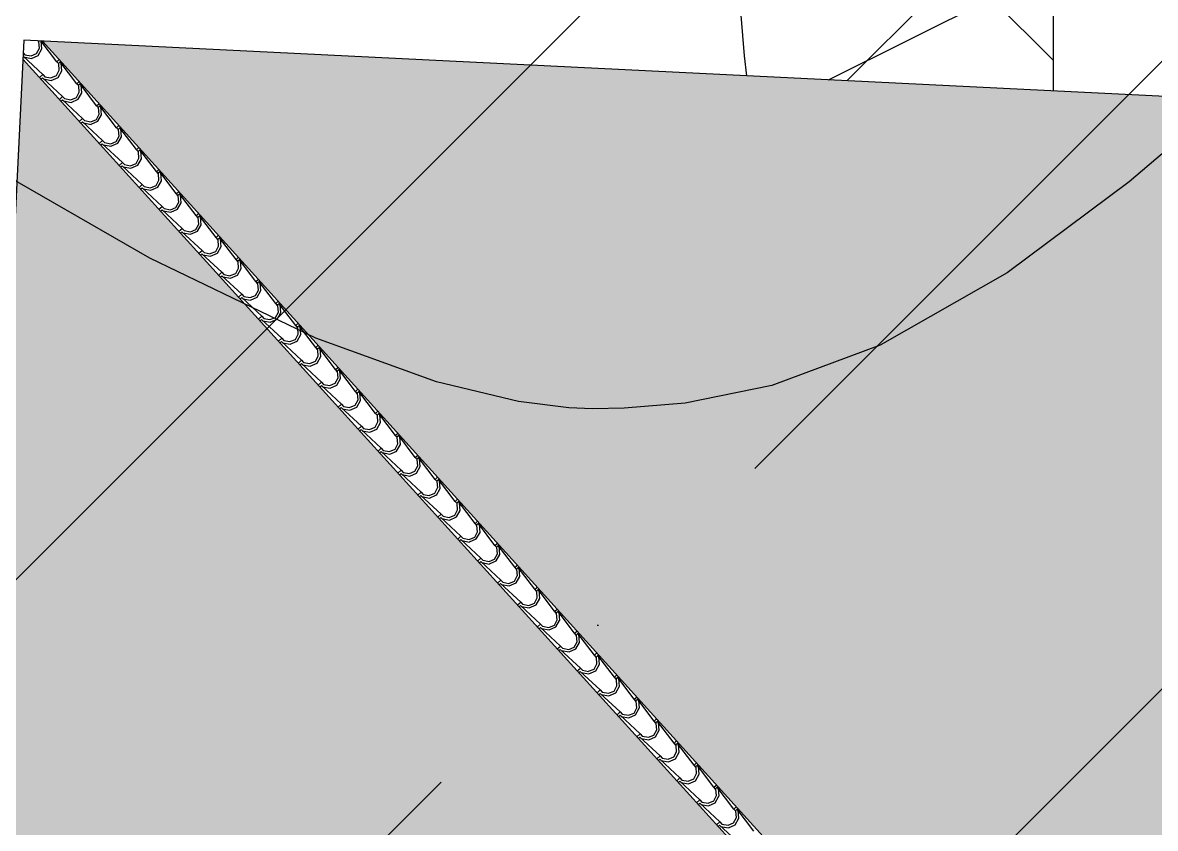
# Model space of a CAD drawing. Header units: millimetres. Extents: x 648844 to 649530, y 1246379 to 1246752.
# Drawn here: x 649219.7 to 649226.08, y 1246502 to 1246506.53 of the extents above; entities that cross this region are included whole.
import ezdxf

# ---------------------------------------------------------------- set-up
doc = ezdxf.new("R2010")
doc.units = ezdxf.units.MM
doc.header["$LTSCALE"] = 20
doc.header["$MEASUREMENT"] = 0
doc.layers.get('0').update_dxf_attribs({"linetype": 'CONTINUOUS'})
for name, color, linetype in [('acera', 8, 'CONTINUOUS'), ('CONT-MNR2', 9, 'CONTINUOUS'), ('TECHO', 30, 'CONTINUOUS')]:
    doc.layers.add(name, color=color, linetype=linetype)

# ---------------------------------------------------------------- blocks, each defined once
blk = doc.blocks.new('*U3728')
at = {"layer": 'CONT-MNR2', "elevation": 34, "flags": 128}
blk.add_lwpolyline([(646543.4344, 1246761.2366), (646543.2101, 1246761.1107), (646542.4024, 1246760.647), (646541.651, 1246760.1931), (646540.8011, 1246759.6017), (646540.0325, 1246758.978), (646539.318, 1246758.3566), (646538.6306, 1246757.772), (646537.9431, 1246757.2589), (646537.2283, 1246756.8518), (646536.6187, 1246756.6257), (646536.1302, 1246756.5259), (646535.7864, 1246756.4967), (646535.6085, 1246756.4941), (646535.4747, 1246756.4995), (646535.1913, 1246756.5346), (646534.7288, 1246756.6452), (646534.0494, 1246756.8921), (646533.1142, 1246757.3415), (646532.103, 1246757.9227), (646531.0368, 1246758.6093), (646529.9364, 1246759.3751), (646528.8226, 1246760.1937)], dxfattribs=at)
blk = doc.blocks.new('TEJA45')
at = {"layer": 'TECHO'}
for p, q in [((-4.1333, -0.1266), (-4.2514, -0.0273)), ((-4.3271, -0.103), (-4.2279, -0.2211)), ((-4.1829, -0.1148), (-4.2207, -0.1337)), ((-4.1393, -0.1205), (-4.183, -0.1146)), ((-4.1253, -0.1186), (-4.1333, -0.1266)), ((-4.2398, -0.1713), (-4.2339, -0.2151)), ((-4.2207, -0.1337), (-4.2396, -0.1715)), ((-4.2254, -0.1741), (-4.2207, -0.2095)), ((-4.2111, -0.1433), (-4.2253, -0.174)), ((-4.1804, -0.1291), (-4.2111, -0.1433)), ((-4.145, -0.1337), (-4.1804, -0.129)), ((-4.1333, -0.1455), (-4.1451, -0.1337)), ((-4.1159, -0.1281), (-4.1333, -0.1455)), ((-4.0151, -0.2447), (-4.1333, -0.1455)), ((-4.2278, -0.2211), (-4.2314, -0.2247)), ((-4.2278, -0.2211), (-4.2184, -0.2117)), ((-4.2184, -0.2306), (-4.2219, -0.2341)), ((-4.2207, -0.2093), (-4.2089, -0.2211)), ((-4.2089, -0.2211), (-4.2184, -0.2306)), ((-4.209, -0.2211), (-4.1097, -0.3393)), ((-4.1026, -0.2518), (-4.1215, -0.2896)), ((-4.0648, -0.2329), (-4.1026, -0.2518)), ((-4.0622, -0.2473), (-4.093, -0.2615)), ((-4.0211, -0.2387), (-4.0649, -0.2328)), ((-4.0268, -0.2519), (-4.0623, -0.2471)), ((-4.0151, -0.2637), (-4.0269, -0.2518)), ((-4.0072, -0.2368), (-4.0151, -0.2448)), ((-3.9977, -0.2462), (-4.0151, -0.2637)), ((-4.1217, -0.2895), (-4.1157, -0.3332)), ((-4.1073, -0.2922), (-4.1026, -0.3277)), ((-4.0929, -0.2615), (-4.1071, -0.2922)), ((-3.897, -0.3629), (-4.0151, -0.2637)), ((-4.1097, -0.3393), (-4.1132, -0.3428)), ((-4.1097, -0.3393), (-4.1002, -0.3298)), ((-4.1002, -0.3487), (-4.1038, -0.3523)), ((-4.1026, -0.3275), (-4.0907, -0.3393)), ((-4.0907, -0.3393), (-4.1002, -0.3487)), ((-4.0908, -0.3393), (-3.9915, -0.4574)), ((-3.9844, -0.37), (-4.0033, -0.4078)), ((-3.9748, -0.3796), (-3.9889, -0.4104)), ((-3.9466, -0.3511), (-3.9844, -0.37)), ((-3.9441, -0.3654), (-3.9748, -0.3796)), ((-3.903, -0.3569), (-3.9467, -0.351)), ((-3.9086, -0.37), (-3.9441, -0.3653)), ((-3.897, -0.3818), (-3.9088, -0.37)), ((-3.889, -0.3549), (-3.897, -0.3629)), ((-3.8795, -0.3644), (-3.897, -0.3818)), ((-3.7788, -0.4811), (-3.897, -0.3818)), ((-4.0035, -0.4077), (-3.9976, -0.4514)), ((-3.9891, -0.4104), (-3.9844, -0.4458)), ((-3.9844, -0.4456), (-3.9726, -0.4574)), ((-3.9915, -0.4574), (-3.9951, -0.461)), ((-3.9915, -0.4574), (-3.982, -0.448)), ((-3.982, -0.4669), (-3.9856, -0.4705)), ((-3.9726, -0.4574), (-3.982, -0.4669)), ((-3.9726, -0.4574), (-3.8734, -0.5756)), ((-3.8662, -0.4881), (-3.8852, -0.5259)), ((-3.8566, -0.4978), (-3.8708, -0.5285)), ((-3.8285, -0.4693), (-3.8663, -0.4882)), ((-3.8259, -0.4836), (-3.8566, -0.4978)), ((-3.7848, -0.475), (-3.8285, -0.4691)), ((-3.7905, -0.4882), (-3.8259, -0.4834)), ((-3.7788, -0.5), (-3.7906, -0.4882)), ((-3.7708, -0.4731), (-3.7788, -0.4811)), ((-3.7614, -0.4825), (-3.7788, -0.5)), ((-3.6606, -0.5992), (-3.7788, -0.5)), ((-3.8853, -0.5258), (-3.8794, -0.5695)), ((-3.8733, -0.5756), (-3.8639, -0.5661)), ((-3.871, -0.5285), (-3.8662, -0.564)), ((-3.8662, -0.5638), (-3.8544, -0.5756)), ((-3.8733, -0.5756), (-3.8769, -0.5792)), ((-3.8639, -0.585), (-3.8675, -0.5886)), ((-3.8544, -0.5756), (-3.8639, -0.585)), ((-3.8545, -0.5756), (-3.7552, -0.6938)), ((-3.7481, -0.6063), (-3.767, -0.6441)), ((-3.7385, -0.6159), (-3.7526, -0.6467)), ((-3.7103, -0.5874), (-3.7481, -0.6063)), ((-3.7078, -0.6018), (-3.7385, -0.6159)), ((-3.6667, -0.5932), (-3.7104, -0.5873)), ((-3.6723, -0.6063), (-3.7078, -0.6016)), ((-3.6607, -0.6181), (-3.6725, -0.6063)), ((-3.6527, -0.5913), (-3.6607, -0.5992)), ((-3.6432, -0.6007), (-3.6607, -0.6181)), ((-3.5425, -0.7174), (-3.6606, -0.6181)), ((-3.7672, -0.644), (-3.7613, -0.6877)), ((-3.7552, -0.6938), (-3.7587, -0.6973)), ((-3.7552, -0.6938), (-3.7457, -0.6843)), ((-3.7528, -0.6467), (-3.7481, -0.6821)), ((-3.7481, -0.6819), (-3.7363, -0.6938)), ((-3.7363, -0.6938), (-3.7457, -0.7032)), ((-3.7363, -0.6938), (-3.6371, -0.8119)), ((-3.7457, -0.7032), (-3.7493, -0.7068)), ((-3.649, -0.7621), (-3.6431, -0.8059)), ((-3.6299, -0.7244), (-3.6488, -0.7623)), ((-3.6346, -0.7648), (-3.6299, -0.8003)), ((-3.6203, -0.7341), (-3.6345, -0.7648)), ((-3.5921, -0.7056), (-3.63, -0.7245)), ((-3.5896, -0.7199), (-3.6203, -0.7341)), ((-3.5485, -0.7113), (-3.5922, -0.7054)), ((-3.5542, -0.7245), (-3.5896, -0.7198)), ((-3.5425, -0.7363), (-3.5543, -0.7245)), ((-3.5345, -0.7094), (-3.5425, -0.7174)), ((-3.5251, -0.7189), (-3.5425, -0.7363)), ((-3.4243, -0.8355), (-3.5425, -0.7363)), ((-3.637, -0.8119), (-3.6406, -0.8155)), ((-3.637, -0.8119), (-3.6276, -0.8025)), ((-3.6276, -0.8214), (-3.6311, -0.8249)), ((-3.6299, -0.8001), (-3.6181, -0.8119)), ((-3.6181, -0.8119), (-3.6276, -0.8214)), ((-3.6182, -0.8119), (-3.5189, -0.9301)), ((-3.474, -0.8237), (-3.5118, -0.8426)), ((-3.4304, -0.8295), (-3.4741, -0.8236)), ((-3.4164, -0.8276), (-3.4243, -0.8355)), ((-3.5309, -0.8803), (-3.525, -0.924)), ((-3.5118, -0.8426), (-3.5307, -0.8804)), ((-3.5165, -0.883), (-3.5118, -0.9184)), ((-3.5021, -0.8523), (-3.5163, -0.883)), ((-3.4714, -0.8381), (-3.5022, -0.8522)), ((-3.436, -0.8426), (-3.4715, -0.8379)), ((-3.4243, -0.8544), (-3.4362, -0.8426)), ((-3.4069, -0.837), (-3.4243, -0.8544)), ((-3.3062, -0.9537), (-3.4243, -0.8544)), ((-3.5189, -0.9301), (-3.5224, -0.9336)), ((-3.5189, -0.9301), (-3.5094, -0.9206)), ((-3.5094, -0.9395), (-3.513, -0.9431)), ((-3.5118, -0.9183), (-3.5, -0.9301)), ((-3.5, -0.9301), (-3.5094, -0.9395)), ((-3.5, -0.9301), (-3.4008, -1.0482)), ((-3.3558, -0.9419), (-3.3936, -0.9608)), ((-3.3533, -0.9562), (-3.384, -0.9704)), ((-3.3122, -0.9477), (-3.3559, -0.9418)), ((-3.3179, -0.9608), (-3.3533, -0.9561)), ((-3.2982, -0.9457), (-3.3062, -0.9537)), ((-3.2888, -0.9552), (-3.3062, -0.9726)), ((-3.4127, -0.9984), (-3.4068, -1.0422)), ((-3.3936, -0.9608), (-3.4125, -0.9986)), ((-3.3983, -1.0012), (-3.3936, -1.0366)), ((-3.384, -0.9704), (-3.3982, -1.0011)), ((-3.3062, -0.9726), (-3.318, -0.9608)), ((-3.188, -1.0718), (-3.3062, -0.9726)), ((-3.4007, -1.0482), (-3.4043, -1.0518)), ((-3.4007, -1.0482), (-3.3913, -1.0388)), ((-3.3913, -1.0577), (-3.3948, -1.0612)), ((-3.3936, -1.0364), (-3.3818, -1.0482)), ((-3.3818, -1.0482), (-3.3913, -1.0577)), ((-3.3818, -1.0482), (-3.2826, -1.1664)), ((-3.2755, -1.0789), (-3.2944, -1.1167)), ((-3.2377, -1.06), (-3.2755, -1.0789)), ((-3.2351, -1.0744), (-3.2659, -1.0886)), ((-3.194, -1.0658), (-3.2378, -1.0599)), ((-3.1997, -1.079), (-3.2352, -1.0742)), ((-3.188, -1.0908), (-3.1998, -1.0789)), ((-3.1801, -1.0639), (-3.188, -1.0719)), ((-3.1706, -1.0733), (-3.188, -1.0908)), ((-3.2945, -1.1166), (-3.2886, -1.1603)), ((-3.2802, -1.1193), (-3.2754, -1.1548)), ((-3.2658, -1.0886), (-3.28, -1.1193)), ((-3.0699, -1.19), (-3.188, -1.0908)), ((-3.2826, -1.1664), (-3.2861, -1.1699)), ((-3.2826, -1.1664), (-3.2731, -1.1569)), ((-3.2731, -1.1758), (-3.2767, -1.1794)), ((-3.2755, -1.1546), (-3.2636, -1.1664)), ((-3.2636, -1.1664), (-3.2731, -1.1758)), ((-3.2637, -1.1664), (-3.1644, -1.2845)), ((-3.1573, -1.1971), (-3.1762, -1.2349)), ((-3.1477, -1.2067), (-3.1618, -1.2374)), ((-3.1195, -1.1782), (-3.1573, -1.1971)), ((-3.117, -1.1925), (-3.1477, -1.2067)), ((-3.0759, -1.184), (-3.1196, -1.1781)), ((-3.0816, -1.1971), (-3.117, -1.1924)), ((-3.0699, -1.2089), (-3.0817, -1.1971)), ((-3.0619, -1.182), (-3.0699, -1.19)), ((-3.0524, -1.1915), (-3.0699, -1.2089)), ((-2.9517, -1.3082), (-3.0699, -1.2089)), ((-3.1764, -1.2348), (-3.1705, -1.2785)), ((-3.1644, -1.2845), (-3.1549, -1.2751)), ((-3.162, -1.2375), (-3.1573, -1.2729)), ((-3.1573, -1.2727), (-3.1455, -1.2845)), ((-3.1644, -1.2845), (-3.168, -1.2881)), ((-3.1549, -1.294), (-3.1585, -1.2976)), ((-3.1455, -1.2845), (-3.1549, -1.294)), ((-3.1455, -1.2845), (-3.0463, -1.4027)), ((-3.0391, -1.3152), (-3.0581, -1.353)), ((-3.0295, -1.3249), (-3.0437, -1.3556)), ((-3.0014, -1.2964), (-3.0392, -1.3153)), ((-2.9988, -1.3107), (-3.0295, -1.3249)), ((-2.9577, -1.3021), (-3.0014, -1.2962)), ((-2.9634, -1.3153), (-2.9988, -1.3105)), ((-2.9517, -1.3271), (-2.9635, -1.3153)), ((-2.9437, -1.3002), (-2.9517, -1.3082)), ((-2.9343, -1.3097), (-2.9517, -1.3271)), ((-2.8335, -1.4263), (-2.9517, -1.3271)), ((-3.0582, -1.3529), (-3.0523, -1.3966)), ((-3.0462, -1.4027), (-3.0498, -1.4063)), ((-3.0462, -1.4027), (-3.0368, -1.3932)), ((-3.0439, -1.3556), (-3.0391, -1.3911)), ((-3.0391, -1.3909), (-3.0273, -1.4027)), ((-3.0273, -1.4027), (-3.0368, -1.4121)), ((-3.0274, -1.4027), (-2.9281, -1.5209)), ((-3.0368, -1.4121), (-3.0403, -1.4157)), ((-2.921, -1.4334), (-2.9399, -1.4712)), ((-2.9114, -1.443), (-2.9255, -1.4738)), ((-2.8832, -1.4145), (-2.921, -1.4334)), ((-2.8807, -1.4288), (-2.9114, -1.443)), ((-2.8396, -1.4203), (-2.8833, -1.4144)), ((-2.8452, -1.4334), (-2.8807, -1.4287)), ((-2.8336, -1.4452), (-2.8454, -1.4334)), ((-2.8256, -1.4184), (-2.8336, -1.4263)), ((-2.8161, -1.4278), (-2.8336, -1.4452)), ((-2.7154, -1.5445), (-2.8335, -1.4452)), ((-2.9401, -1.4711), (-2.9342, -1.5148)), ((-2.9281, -1.5209), (-2.9316, -1.5244)), ((-2.9281, -1.5209), (-2.9186, -1.5114)), ((-2.9257, -1.4738), (-2.921, -1.5092)), ((-2.9186, -1.5303), (-2.9222, -1.5339)), ((-2.921, -1.509), (-2.9092, -1.5209)), ((-2.9092, -1.5209), (-2.9186, -1.5303)), ((-2.9092, -1.5209), (-2.81, -1.639)), ((-2.8219, -1.5892), (-2.816, -1.633)), ((-2.8028, -1.5515), (-2.8217, -1.5894)), ((-2.8075, -1.5919), (-2.8028, -1.6274)), ((-2.7932, -1.5612), (-2.8074, -1.5919)), ((-2.765, -1.5327), (-2.8029, -1.5516)), ((-2.7625, -1.547), (-2.7932, -1.5612)), ((-2.7214, -1.5385), (-2.7651, -1.5325)), ((-2.7271, -1.5516), (-2.7625, -1.5469)), ((-2.7154, -1.5634), (-2.7272, -1.5516)), ((-2.7074, -1.5365), (-2.7154, -1.5445)), ((-2.698, -1.546), (-2.7154, -1.5634)), ((-2.5972, -1.6626), (-2.7154, -1.5634)), ((-2.8099, -1.639), (-2.8135, -1.6426)), ((-2.8099, -1.639), (-2.8005, -1.6296)), ((-2.8005, -1.6485), (-2.804, -1.652)), ((-2.8028, -1.6272), (-2.791, -1.639)), ((-2.791, -1.639), (-2.8005, -1.6485)), ((-2.7911, -1.639), (-2.6918, -1.7572)), ((-2.6469, -1.6508), (-2.6847, -1.6697)), ((-2.6032, -1.6566), (-2.647, -1.6507)), ((-2.5893, -1.6547), (-2.5972, -1.6626)), ((-2.7038, -1.7074), (-2.6978, -1.7511)), ((-2.6847, -1.6697), (-2.7036, -1.7075)), ((-2.6894, -1.7101), (-2.6847, -1.7455)), ((-2.675, -1.6794), (-2.6892, -1.7101)), ((-2.6444, -1.6652), (-2.6751, -1.6793)), ((-2.6089, -1.6697), (-2.6444, -1.665)), ((-2.5972, -1.6815), (-2.6091, -1.6697)), ((-2.5798, -1.6641), (-2.5972, -1.6815)), ((-2.4791, -1.7808), (-2.5972, -1.6815)), ((-2.6918, -1.7572), (-2.6953, -1.7607)), ((-2.6918, -1.7572), (-2.6823, -1.7477)), ((-2.6823, -1.7666), (-2.6859, -1.7702)), ((-2.6847, -1.7454), (-2.6729, -1.7572)), ((-2.6729, -1.7572), (-2.6823, -1.7666)), ((-2.6729, -1.7572), (-2.5737, -1.8753)), ((-2.5287, -1.769), (-2.5665, -1.7879)), ((-2.5262, -1.7833), (-2.5569, -1.7975)), ((-2.4851, -1.7748), (-2.5288, -1.7689)), ((-2.4908, -1.7879), (-2.5262, -1.7832)), ((-2.4711, -1.7728), (-2.4791, -1.7808)), ((-2.4617, -1.7823), (-2.4791, -1.7997)), ((-2.5856, -1.8256), (-2.5797, -1.8693)), ((-2.5665, -1.7879), (-2.5854, -1.8257)), ((-2.5712, -1.8282), (-2.5665, -1.8637)), ((-2.5569, -1.7975), (-2.5711, -1.8282)), ((-2.4791, -1.7997), (-2.4909, -1.7879)), ((-2.3609, -1.899), (-2.4791, -1.7997)), ((-2.5736, -1.8753), (-2.5772, -1.8789)), ((-2.5736, -1.8753), (-2.5642, -1.8659)), ((-2.5642, -1.8848), (-2.5677, -1.8883)), ((-2.5665, -1.8635), (-2.5547, -1.8753)), ((-2.5547, -1.8753), (-2.5642, -1.8848)), ((-2.5547, -1.8753), (-2.4555, -1.9935)), ((-2.4484, -1.906), (-2.4673, -1.9438)), ((-2.4106, -1.8871), (-2.4484, -1.9061)), ((-2.408, -1.9015), (-2.4388, -1.9157)), ((-2.3669, -1.8929), (-2.4106, -1.887)), ((-2.3726, -1.9061), (-2.4081, -1.9013)), ((-2.3609, -1.9179), (-2.3727, -1.906)), ((-2.3529, -1.891), (-2.3609, -1.899)), ((-2.3435, -1.9004), (-2.3609, -1.9179)), ((-2.4674, -1.9437), (-2.4615, -1.9874)), ((-2.4531, -1.9464), (-2.4483, -1.9819)), ((-2.4387, -1.9157), (-2.4529, -1.9464)), ((-2.2428, -2.0171), (-2.3609, -1.9179)), ((-2.4554, -1.9935), (-2.459, -1.9971)), ((-2.4554, -1.9935), (-2.446, -1.984)), ((-2.446, -2.0029), (-2.4496, -2.0065)), ((-2.4484, -1.9817), (-2.4365, -1.9935)), ((-2.4365, -1.9935), (-2.446, -2.0029)), ((-2.4366, -1.9935), (-2.3373, -2.1117)), ((-2.3302, -2.0242), (-2.3491, -2.062)), ((-2.3206, -2.0338), (-2.3348, -2.0645)), ((-2.2924, -2.0053), (-2.3302, -2.0242)), ((-2.2899, -2.0196), (-2.3206, -2.0338)), ((-2.2488, -2.0111), (-2.2925, -2.0052)), ((-2.2545, -2.0242), (-2.2899, -2.0195)), ((-2.2428, -2.036), (-2.2546, -2.0242)), ((-2.2348, -2.0091), (-2.2428, -2.0171)), ((-2.2253, -2.0186), (-2.2428, -2.036)), ((-2.1246, -2.1353), (-2.2428, -2.036)), ((-2.3493, -2.0619), (-2.3434, -2.1056)), ((-2.3373, -2.1116), (-2.3278, -2.1022)), ((-2.3349, -2.0646), (-2.3302, -2.1)), ((-2.3302, -2.0998), (-2.3184, -2.1116)), ((-2.3373, -2.1116), (-2.3409, -2.1152)), ((-2.3278, -2.1211), (-2.3314, -2.1247)), ((-2.3184, -2.1116), (-2.3278, -2.1211)), ((-2.3184, -2.1117), (-2.2192, -2.2298)), ((-2.212, -2.1423), (-2.2309, -2.1801)), ((-2.2024, -2.152), (-2.2166, -2.1827)), ((-2.1743, -2.1235), (-2.2121, -2.1424)), ((-2.1717, -2.1378), (-2.2024, -2.152)), ((-2.1306, -2.1292), (-2.1743, -2.1233)), ((-2.1363, -2.1424), (-2.1717, -2.1377)), ((-2.1246, -2.1542), (-2.1364, -2.1424)), ((-2.1166, -2.1273), (-2.1246, -2.1353)), ((-2.1072, -2.1368), (-2.1246, -2.1542)), ((-2.0064, -2.2534), (-2.1246, -2.1542)), ((-2.2311, -2.18), (-2.2252, -2.2238)), ((-2.2191, -2.2298), (-2.2227, -2.2334)), ((-2.2191, -2.2298), (-2.2097, -2.2203)), ((-2.2168, -2.1827), (-2.212, -2.2182)), ((-2.212, -2.218), (-2.2002, -2.2298)), ((-2.2002, -2.2298), (-2.2097, -2.2393)), ((-2.2003, -2.2298), (-2.101, -2.348)), ((-2.2097, -2.2393), (-2.2132, -2.2428)), ((-2.0939, -2.2605), (-2.1128, -2.2983)), ((-2.0843, -2.2701), (-2.0984, -2.3009)), ((-2.0561, -2.2416), (-2.0939, -2.2605)), ((-2.0536, -2.2559), (-2.0843, -2.2701)), ((-2.0124, -2.2474), (-2.0562, -2.2415)), ((-2.0181, -2.2605), (-2.0536, -2.2558)), ((-2.0064, -2.2723), (-2.0183, -2.2605)), ((-1.9985, -2.2455), (-2.0064, -2.2534)), ((-1.989, -2.2549), (-2.0064, -2.2723)), ((-1.8883, -2.3716), (-2.0064, -2.2723)), ((-2.113, -2.2982), (-2.1071, -2.3419)), ((-2.101, -2.348), (-2.1045, -2.3515)), ((-2.101, -2.348), (-2.0915, -2.3385)), ((-2.0986, -2.3009), (-2.0939, -2.3363)), ((-2.0915, -2.3574), (-2.0951, -2.361)), ((-2.0939, -2.3361), (-2.0821, -2.348)), ((-2.0821, -2.348), (-2.0915, -2.3574)), ((-2.0821, -2.348), (-1.9829, -2.4661)), ((-1.9379, -2.3598), (-1.9758, -2.3787)), ((-1.8943, -2.3656), (-1.938, -2.3597)), ((-1.9948, -2.4163), (-1.9889, -2.4601)), ((-1.9757, -2.3786), (-1.9946, -2.4165)), ((-1.9804, -2.419), (-1.9757, -2.4545)), ((-1.9661, -2.3883), (-1.9803, -2.419)), ((-1.9354, -2.3741), (-1.9661, -2.3883)), ((-1.9, -2.3787), (-1.9354, -2.374)), ((-1.8883, -2.3905), (-1.9001, -2.3787)), ((-1.8803, -2.3636), (-1.8883, -2.3716)), ((-1.8709, -2.3731), (-1.8883, -2.3905)), ((-1.7701, -2.4897), (-1.8883, -2.3905)), ((-1.9828, -2.4661), (-1.9864, -2.4697)), ((-1.9828, -2.4661), (-1.9734, -2.4567)), ((-1.9734, -2.4756), (-1.9769, -2.4791)), ((-1.9757, -2.4543), (-1.9639, -2.4661)), ((-1.9639, -2.4661), (-1.9734, -2.4756)), ((-1.964, -2.4661), (-1.8647, -2.5843)), ((-1.8198, -2.4779), (-1.8576, -2.4968)), ((-1.7761, -2.4837), (-1.8199, -2.4778)), ((-1.7622, -2.4818), (-1.7701, -2.4897)), ((-1.8766, -2.5345), (-1.8707, -2.5782)), ((-1.8576, -2.4968), (-1.8765, -2.5346)), ((-1.8623, -2.5372), (-1.8576, -2.5726)), ((-1.8479, -2.5064), (-1.8621, -2.5372)), ((-1.8173, -2.4923), (-1.848, -2.5064)), ((-1.7818, -2.4969), (-1.8173, -2.4921)), ((-1.7701, -2.5087), (-1.7819, -2.4968)), ((-1.7527, -2.4912), (-1.7701, -2.5087)), ((-1.652, -2.6079), (-1.7701, -2.5086)), ((-1.8647, -2.5843), (-1.8682, -2.5878)), ((-1.8647, -2.5843), (-1.8552, -2.5748)), ((-1.8552, -2.5937), (-1.8588, -2.5973)), ((-1.8576, -2.5725), (-1.8458, -2.5843)), ((-1.8458, -2.5843), (-1.8552, -2.5937)), ((-1.8458, -2.5843), (-1.7465, -2.7024)), ((-1.7394, -2.615), (-1.7583, -2.6528)), ((-1.7016, -2.5961), (-1.7394, -2.615)), ((-1.6991, -2.6104), (-1.7298, -2.6246)), ((-1.658, -2.6019), (-1.7017, -2.596)), ((-1.6637, -2.615), (-1.6991, -2.6103)), ((-1.652, -2.6268), (-1.6638, -2.615)), ((-1.644, -2.5999), (-1.652, -2.6079)), ((-1.6346, -2.6094), (-1.652, -2.6268)), ((-1.7585, -2.6527), (-1.7526, -2.6964)), ((-1.7441, -2.6553), (-1.7394, -2.6908)), ((-1.7298, -2.6246), (-1.744, -2.6553)), ((-1.5338, -2.7261), (-1.652, -2.6268)), ((-1.7465, -2.7024), (-1.7501, -2.706)), ((-1.7465, -2.7024), (-1.737, -2.693)), ((-1.737, -2.7119), (-1.7406, -2.7154)), ((-1.7394, -2.6906), (-1.7276, -2.7024)), ((-1.7276, -2.7024), (-1.737, -2.7119)), ((-1.7276, -2.7024), (-1.6284, -2.8206)), ((-1.6213, -2.7331), (-1.6402, -2.7709)), ((-1.6116, -2.7428), (-1.6258, -2.7735)), ((-1.5835, -2.7142), (-1.6213, -2.7332)), ((-1.5809, -2.7286), (-1.6117, -2.7427)), ((-1.5398, -2.72), (-1.5835, -2.7141)), ((-1.5455, -2.7332), (-1.581, -2.7284)), ((-1.5338, -2.745), (-1.5456, -2.7332)), ((-1.5258, -2.7181), (-1.5338, -2.7261)), ((-1.5164, -2.7275), (-1.5338, -2.745)), ((-1.6403, -2.7708), (-1.6344, -2.8145)), ((-1.626, -2.7735), (-1.6212, -2.8089)), ((-1.4157, -2.8442), (-1.5338, -2.745)), ((-1.6283, -2.8206), (-1.6319, -2.8242)), ((-1.6283, -2.8206), (-1.6189, -2.8111)), ((-1.6189, -2.83), (-1.6225, -2.8336)), ((-1.6213, -2.8088), (-1.6094, -2.8206)), ((-1.6094, -2.8206), (-1.6189, -2.83)), ((-1.6095, -2.8206), (-1.5102, -2.9388)), ((-1.5031, -2.8513), (-1.522, -2.8891)), ((-1.4935, -2.8609), (-1.5077, -2.8916)), ((-1.4653, -2.8324), (-1.5031, -2.8513)), ((-1.4628, -2.8467), (-1.4935, -2.8609)), ((-1.4217, -2.8382), (-1.4654, -2.8323)), ((-1.4274, -2.8513), (-1.4628, -2.8466)), ((-1.4157, -2.8631), (-1.4275, -2.8513)), ((-1.4077, -2.8362), (-1.4157, -2.8442)), ((-1.3982, -2.8457), (-1.4157, -2.8631)), ((-1.2975, -2.9624), (-1.4157, -2.8631)), ((-1.5222, -2.889), (-1.5163, -2.9327)), ((-1.5102, -2.9387), (-1.5007, -2.9293)), ((-1.5078, -2.8917), (-1.5031, -2.9271)), ((-1.5031, -2.9269), (-1.4913, -2.9387)), ((-1.5102, -2.9387), (-1.5138, -2.9423)), ((-1.5007, -2.9482), (-1.5043, -2.9518)), ((-1.4913, -2.9387), (-1.5007, -2.9482)), ((-1.4913, -2.9388), (-1.3921, -3.0569)), ((-1.3849, -2.9694), (-1.4038, -3.0072)), ((-1.3753, -2.9791), (-1.3895, -3.0098)), ((-1.3472, -2.9506), (-1.385, -2.9695)), ((-1.3446, -2.9649), (-1.3754, -2.9791)), ((-1.3035, -2.9564), (-1.3472, -2.9504)), ((-1.3092, -2.9695), (-1.3447, -2.9648)), ((-1.2975, -2.9813), (-1.3093, -2.9695)), ((-1.2895, -2.9544), (-1.2975, -2.9624)), ((-1.2801, -2.9639), (-1.2975, -2.9813)), ((-1.1793, -3.0805), (-1.2975, -2.9813)), ((-1.404, -3.0071), (-1.3981, -3.0509)), ((-1.392, -3.0569), (-1.3956, -3.0605)), ((-1.392, -3.0569), (-1.3826, -3.0474)), ((-1.3897, -3.0098), (-1.3849, -3.0453)), ((-1.3849, -3.0451), (-1.3731, -3.0569)), ((-1.3731, -3.0569), (-1.3826, -3.0664)), ((-1.3732, -3.0569), (-1.2739, -3.1751)), ((-1.3826, -3.0664), (-1.3861, -3.0699)), ((-1.2858, -3.1253), (-1.2799, -3.169)), ((-1.2668, -3.0876), (-1.2857, -3.1254)), ((-1.2572, -3.0972), (-1.2713, -3.128)), ((-1.229, -3.0687), (-1.2668, -3.0876)), ((-1.2265, -3.083), (-1.2572, -3.0972)), ((-1.1853, -3.0745), (-1.2291, -3.0686)), ((-1.191, -3.0876), (-1.2265, -3.0829)), ((-1.1793, -3.0994), (-1.1912, -3.0876)), ((-1.1714, -3.0726), (-1.1793, -3.0805)), ((-1.1619, -3.082), (-1.1793, -3.0994)), ((-1.0612, -3.1987), (-1.1793, -3.0994)), ((-1.2739, -3.1751), (-1.2774, -3.1786)), ((-1.2739, -3.1751), (-1.2644, -3.1656)), ((-1.2715, -3.128), (-1.2668, -3.1634)), ((-1.2644, -3.1845), (-1.268, -3.1881)), ((-1.2668, -3.1632), (-1.255, -3.1751)), ((-1.255, -3.1751), (-1.2644, -3.1845)), ((-1.255, -3.1751), (-1.1558, -3.2932)), ((-1.1108, -3.1869), (-1.1486, -3.2058)), ((-1.0672, -3.1927), (-1.1109, -3.1868)), ((-1.1677, -3.2435), (-1.1618, -3.2872)), ((-1.1486, -3.2058), (-1.1675, -3.2436)), ((-1.1533, -3.2461), (-1.1486, -3.2816)), ((-1.139, -3.2154), (-1.1532, -3.2461)), ((-1.1083, -3.2012), (-1.139, -3.2154)), ((-1.0729, -3.2058), (-1.1083, -3.2011)), ((-1.0612, -3.2176), (-1.073, -3.2058)), ((-1.0532, -3.1907), (-1.0612, -3.1987)), ((-1.0438, -3.2002), (-1.0612, -3.2176)), ((-0.943, -3.3168), (-1.0612, -3.2176)), ((-1.1557, -3.2932), (-1.1593, -3.2968)), ((-1.1557, -3.2932), (-1.1463, -3.2838)), ((-1.1463, -3.3027), (-1.1498, -3.3062)), ((-1.1486, -3.2814), (-1.1368, -3.2932)), ((-1.1368, -3.2932), (-1.1463, -3.3027)), ((-1.1369, -3.2932), (-1.0376, -3.4114)), ((-0.9927, -3.305), (-1.0305, -3.3239)), ((-0.949, -3.3108), (-0.9927, -3.3049)), ((-0.9351, -3.3089), (-0.943, -3.3168)), ((-0.9256, -3.3183), (-0.943, -3.3358)), ((-1.0495, -3.3616), (-1.0436, -3.4053)), ((-1.0305, -3.3239), (-1.0494, -3.3617)), ((-1.0352, -3.3643), (-1.0305, -3.3997)), ((-1.0209, -3.3335), (-1.035, -3.3643)), ((-0.9902, -3.3193), (-1.0209, -3.3335)), ((-0.9547, -3.324), (-0.9902, -3.3192)), ((-0.943, -3.3358), (-0.9548, -3.3239)), ((-0.8249, -3.435), (-0.943, -3.3358)), ((-1.0376, -3.4114), (-1.0411, -3.4149)), ((-1.0376, -3.4114), (-1.0281, -3.4019)), ((-1.0281, -3.4208), (-1.0317, -3.4244)), ((-1.0305, -3.3996), (-1.0187, -3.4114)), ((-1.0187, -3.4114), (-1.0281, -3.4208)), ((-1.0187, -3.4114), (-0.9194, -3.5295)), ((-0.9123, -3.4421), (-0.9312, -3.4799)), ((-0.8745, -3.4232), (-0.9123, -3.4421)), ((-0.872, -3.4375), (-0.9027, -3.4517)), ((-0.8309, -3.429), (-0.8746, -3.4231)), ((-0.8366, -3.4421), (-0.872, -3.4374)), ((-0.8249, -3.4539), (-0.8367, -3.4421)), ((-0.8169, -3.427), (-0.8249, -3.435)), ((-0.8074, -3.4365), (-0.8249, -3.4539)), ((-0.9314, -3.4798), (-0.9255, -3.5235)), ((-0.917, -3.4824), (-0.9123, -3.5179)), ((-0.9027, -3.4517), (-0.9169, -3.4824)), ((-0.7067, -3.5532), (-0.8249, -3.4539)), ((-0.9194, -3.5295), (-0.923, -3.5331)), ((-0.9194, -3.5295), (-0.9099, -3.5201)), ((-0.9099, -3.539), (-0.9135, -3.5426)), ((-0.9123, -3.5177), (-0.9005, -3.5295)), ((-0.9005, -3.5295), (-0.9099, -3.539)), ((-0.9005, -3.5295), (-0.8013, -3.6477)), ((-0.7942, -3.5602), (-0.8131, -3.598)), ((-0.7845, -3.5699), (-0.7987, -3.6006)), ((-0.7564, -3.5414), (-0.7942, -3.5603)), ((-0.7538, -3.5557), (-0.7846, -3.5698)), ((-0.7127, -3.5471), (-0.7564, -3.5412)), ((-0.7184, -3.5603), (-0.7539, -3.5555)), ((-0.7067, -3.5721), (-0.7185, -3.5603)), ((-0.6987, -3.5452), (-0.7067, -3.5532)), ((-0.6893, -3.5546), (-0.7067, -3.5721)), ((-0.5885, -3.6713), (-0.7067, -3.5721)), ((-0.8132, -3.5979), (-0.8073, -3.6417)), ((-0.7989, -3.6006), (-0.7941, -3.636)), ((-0.7942, -3.6359), (-0.7823, -3.6477)), ((-0.8012, -3.6477), (-0.8048, -3.6513)), ((-0.8012, -3.6477), (-0.7918, -3.6382)), ((-0.7918, -3.6571), (-0.7954, -3.6607)), ((-0.7823, -3.6477), (-0.7918, -3.6571)), ((-0.7824, -3.6477), (-0.6831, -3.7659)), ((-0.676, -3.6784), (-0.6949, -3.7162)), ((-0.6664, -3.688), (-0.6806, -3.7187)), ((-0.6382, -3.6595), (-0.676, -3.6784)), ((-0.6357, -3.6738), (-0.6664, -3.688)), ((-0.5945, -3.6653), (-0.6383, -3.6594)), ((-0.6003, -3.6784), (-0.6357, -3.6737)), ((-0.5886, -3.6902), (-0.6004, -3.6784)), ((-0.5806, -3.6633), (-0.5886, -3.6713)), ((-0.5711, -3.6728), (-0.5886, -3.6902)), ((-0.4704, -3.7895), (-0.5885, -3.6902)), ((-0.6951, -3.7161), (-0.6891, -3.7598)), ((-0.6831, -3.7658), (-0.6736, -3.7564)), ((-0.6807, -3.7188), (-0.676, -3.7542)), ((-0.676, -3.754), (-0.6642, -3.7658)), ((-0.6831, -3.7658), (-0.6867, -3.7694)), ((-0.6736, -3.7753), (-0.6772, -3.7789)), ((-0.6642, -3.7658), (-0.6736, -3.7753)), ((-0.6642, -3.7659), (-0.565, -3.884)), ((-0.5578, -3.7965), (-0.5767, -3.8344)), ((-0.5482, -3.8062), (-0.5624, -3.8369)), ((-0.52, -3.7777), (-0.5579, -3.7966)), ((-0.5175, -3.792), (-0.5483, -3.8062)), ((-0.4764, -3.7835), (-0.5201, -3.7776)), ((-0.4821, -3.7966), (-0.5176, -3.7919)), ((-0.4704, -3.8084), (-0.4822, -3.7966)), ((-0.4624, -3.7815), (-0.4704, -3.7895)), ((-0.453, -3.791), (-0.4704, -3.8084)), ((-0.3522, -3.9076), (-0.4704, -3.8084)), ((-0.5769, -3.8342), (-0.571, -3.878)), ((-0.5649, -3.884), (-0.5685, -3.8876)), ((-0.5649, -3.884), (-0.5555, -3.8746)), ((-0.5626, -3.8369), (-0.5578, -3.8724)), ((-0.5578, -3.8722), (-0.546, -3.884)), ((-0.546, -3.884), (-0.5555, -3.8935)), ((-0.5461, -3.884), (-0.4468, -4.0022)), ((-0.5555, -3.8935), (-0.559, -3.897)), ((-0.4587, -3.9524), (-0.4528, -3.9961)), ((-0.4397, -3.9147), (-0.4586, -3.9525)), ((-0.4444, -3.9551), (-0.4397, -3.9905)), ((-0.4301, -3.9243), (-0.4443, -3.955)), ((-0.4019, -3.8958), (-0.4397, -3.9147)), ((-0.3994, -3.9101), (-0.4301, -3.9243)), ((-0.3582, -3.9016), (-0.402, -3.8957)), ((-0.364, -3.9147), (-0.3994, -3.91)), ((-0.3522, -3.9265), (-0.3641, -3.9147)), ((-0.3443, -3.8997), (-0.3522, -3.9076)), ((-0.3348, -3.9091), (-0.3522, -3.9265)), ((-0.2341, -4.0258), (-0.3522, -3.9265)), ((-0.4468, -4.0022), (-0.4503, -4.0057)), ((-0.4468, -4.0022), (-0.4373, -3.9927)), ((-0.4373, -4.0116), (-0.4409, -4.0152)), ((-0.4397, -3.9903), (-0.4279, -4.0022)), ((-0.4279, -4.0022), (-0.4373, -4.0116)), ((-0.4279, -4.0022), (-0.3287, -4.1203)), ((-0.2837, -4.014), (-0.3215, -4.0329)), ((-0.2401, -4.0198), (-0.2838, -4.0139)), ((-0.2261, -4.0178), (-0.2341, -4.0258)), ((-0.3406, -4.0706), (-0.3347, -4.1143)), ((-0.3215, -4.0329), (-0.3404, -4.0707)), ((-0.3262, -4.0732), (-0.3215, -4.1087)), ((-0.3119, -4.0425), (-0.3261, -4.0732)), ((-0.2812, -4.0283), (-0.3119, -4.0425)), ((-0.2458, -4.0329), (-0.2812, -4.0282)), ((-0.2341, -4.0447), (-0.2459, -4.0329)), ((-0.2167, -4.0273), (-0.2341, -4.0447)), ((-0.1159, -4.144), (-0.2341, -4.0447)), ((-0.3286, -4.1203), (-0.3322, -4.1239)), ((-0.3286, -4.1203), (-0.3192, -4.1109)), ((-0.3192, -4.1298), (-0.3227, -4.1333)), ((-0.3215, -4.1085), (-0.3097, -4.1203)), ((-0.3097, -4.1203), (-0.3192, -4.1298)), ((-0.3097, -4.1203), (-0.2105, -4.2385)), ((-0.1656, -4.1321), (-0.2034, -4.151)), ((-0.1631, -4.1464), (-0.1938, -4.1606)), ((-0.1219, -4.1379), (-0.1656, -4.132)), ((-0.1276, -4.1511), (-0.1631, -4.1463)), ((-0.108, -4.136), (-0.1159, -4.144)), ((-0.0985, -4.1454), (-0.1159, -4.1629)), ((-0.2224, -4.1887), (-0.2165, -4.2324)), ((-0.2034, -4.151), (-0.2223, -4.1888)), ((-0.2081, -4.1914), (-0.2034, -4.2268)), ((-0.1938, -4.1606), (-0.2079, -4.1914)), ((-0.1159, -4.1629), (-0.1277, -4.151)), ((0, -4.2602), (-0.1159, -4.1629)), ((-0.2105, -4.2385), (-0.214, -4.242)), ((-0.2105, -4.2385), (-0.201, -4.229)), ((-0.201, -4.2479), (-0.2046, -4.2515)), ((-0.2034, -4.2267), (-0.1915, -4.2385)), ((-0.1915, -4.2385), (-0.201, -4.2479)), ((-0.1916, -4.2385), (-0.0979, -4.35)), ((-0.0852, -4.2692), (-0.1041, -4.307)), ((-0.0474, -4.2503), (-0.0852, -4.2692)), ((-0.0449, -4.2646), (-0.0756, -4.2788)), ((-0.0038, -4.2561), (-0.0475, -4.2502)), ((-0.0095, -4.2692), (-0.0449, -4.2645)), ((0, -4.2788), (-0.0096, -4.2692)), ((-0.1043, -4.3069), (-0.0984, -4.35)), ((-0.0899, -4.3095), (-0.0852, -4.345)), ((-0.0756, -4.2788), (-0.0898, -4.3095)), ((-0.0857, -4.35), (-0.0828, -4.3472)), ((-0.0852, -4.3448), (-0.08, -4.35))]:
    blk.add_line(p, q, dxfattribs=at)

msp = doc.modelspace()

# ---------------------------------------------------------------- hatches: boundary and pattern name
h = msp.add_hatch()
h.set_pattern_fill('ANSI36', scale=20, style=0)
h.set_pattern_definition([(45, (-526.4316, -3378.368), (1.3258252147, 4.8613591207), [6.25, -1.25, 0, -1.25])])
h.paths.add_polyline_path([(649188.8489, 1246478.7077), (649215.2214, 1246513.0434), (649317.3489, 1246513.661), (649322.2913, 1246459.3036), (649201.5072, 1246459.3036)])
h.paths.add_polyline_path([(649253.0039, 1246474.2307), (649282.478, 1246474.2307), (649282.478, 1246479.6564), (649253.0039, 1246479.6564)], flags=24)
at = {"layer": 'acera'}
h = msp.add_hatch(dxfattribs=at)
h.set_pattern_fill('PETRA11,_O', color=9, scale=7, pattern_type=2)
h.set_pattern_definition([(0, (2687.656, -252.1344), (7, 7), [2.1, -2.45, 0.35, -2.1]), (0, (2690.456, -250.7344), (7, 7), [0.35, -1.75, 1.4, -3.5]), (0, (2691.506, -250.3844), (7, 7), [0.35, -6.65]), (0, (2688.356, -250.0344), (7, 7), [1.4, -5.6]), (0, (2687.656, -249.3344), (7, 7), [0.7, -6.3]), (0, (2692.556, -248.6344), (7, 7), [0.7, -0.35, 0.35, -5.6]), (0, (2689.756, -248.2844), (7, 7), [1.05, -5.95]), (0, (2688.006, -247.5844), (7, 7), [0.7, -6.3]), (0, (2690.806, -246.8844), (7, 7), [0.35, -2.1, 1.05, -3.5]), (0, (2689.406, -246.5344), (7, 7), [0.7, -6.3]), (0, (2691.856, -246.1844), (7, 7), [0.7, -6.3]), (0, (2690.456, -245.8344), (7, 7), [0.7, -6.3]), (0, (2693.256, -245.4844), (7, 7), [0.7, -6.3]), (90, (2687.306, -252.1344), (-7, 7), [1.4, -0.35, 0.7, -2.8, 1.4, -0.35]), (90, (2687.656, -247.5844), (-7, 7), [0.35, -6.65]), (90, (2688.706, -249.6844), (-7, 7), [0.7, -1.4, 0.35, -4.55]), (90, (2689.056, -248.6344), (-7, 7), [0.7, -1.4, 1.05, -3.85]), (90, (2690.106, -250.3844), (-7, 7), [0.35, -3.5, 0.7, -0.35, 0.7, -1.4]), (90, (2690.456, -251.0844), (-7, 7), [0.35, -6.65]), (90, (2691.156, -248.9844), (-7, 7), [0.35, -0.35, 1.05, -5.25]), (90, (2691.506, -250.0344), (-7, 7), [0.7, -2.8, 0.35, -0.35, 0.35, -2.45]), (90, (2692.206, -251.7844), (-7, 7), [1.05, -5.95]), (90, (2692.906, -246.5344), (-7, 7), [0.35, -0.35, 0.35, -5.95]), (90, (2693.256, -248.2844), (-7, 7), [1.05, -5.95]), (90, (2694.131, -248.8094), (-7, 7), [0.35, -6.65]), (45, (2689.756, -252.1344), (8e-16, 7), [0.49497, -9.404524937]), (45, (2689.056, -245.4844), (8e-16, 7), [0.49497, -1.48491, 1.48491, -6.434704937]), (45, (2689.756, -246.5344), (8e-16, 7), [0.98994, -2.4748738, 0.49497, -5.939711137]), (45, (2691.156, -246.8844), (8e-16, 7), [0.98994, -3.464825, 0.49497, -4.949759937]), (45, (2688.356, -250.0344), (8e-16, 7), [0.49497, -9.404524937]), (45, (2690.106, -250.0344), (8e-16, 7), [1.484924, -8.414570937]), (45, (2691.506, -249.3344), (8e-16, 7), [0.49497, -2.969848, 0.49497, -5.939706937]), (45, (2692.556, -248.6344), (8e-16, 7), [0.98994, -8.909554937]), (45, (2693.956, -248.6344), (8e-16, 7), [0.98994, -8.909554937]), (45, (2693.956, -250.7344), (8e-16, 7), [0.49497, -9.404524937]), (45, (2693.256, -247.2344), (8e-16, 7), [0.49497, -9.404524937]), (45, (2692.556, -246.1844), (8e-16, 7), [0.49497, -9.404524937]), (45, (2693.956, -245.4844), (8e-16, 7), [0.49497, -9.404524937]), (45, (2687.306, -245.4844), (8e-16, 7), [0.49497, -9.404524937]), (45, (2690.806, -248.2844), (8e-16, 7), [0.49497, -9.404524937]), (45, (2691.506, -245.4844), (8e-16, 7), [0.49497, -3.464825, 0.49497, -5.444729937]), (45, (2688.356, -249.3344), (8e-16, 7), [0.98994, -8.909554937]), (45, (2688.356, -247.5844), (8e-16, 7), [1.48491, -8.414584937]), (135, (2687.656, -249.3344), (-7, 8e-16), [0.74249, -9.157004937]), (135, (2691.506, -249.6844), (-7, 8e-16), [0.49497, -9.404524937]), (135, (2693.606, -248.6344), (-7, 8e-16), [0.49497, -9.404524937]), (135, (2691.156, -247.2344), (-7, 8e-16), [0.49497, -9.404524937]), (135, (2691.506, -246.1844), (-7, 8e-16), [0.49497, -9.404524937]), (135, (2690.456, -245.8344), (-7, 8e-16), [0.49497, -9.404524937]), (135, (2691.856, -246.1844), (-7, 8e-16), [0.49497, -9.404524937]), (135, (2687.656, -250.3844), (-7, 8e-16), [0.49497, -9.404524937]), (135, (2689.056, -247.9344), (-7, 8e-16), [0.49497, -9.404524937]), (135, (2689.056, -250.0344), (-7, 8e-16), [0.98994, -8.909554937]), (135, (2690.456, -250.7344), (-7, 8e-16), [0.98994, -8.909554937]), (135, (2693.256, -246.8844), (-7, 8e-16), [0.98994, -8.909554937]), (135, (2691.156, -248.6344), (-7, 8e-16), [0.49497, -9.404524937]), (135, (2692.206, -250.7344), (-7, 8e-16), [0.98994, -5.939696, 0.49497, -2.474888937]), (135, (2688.006, -247.5844), (-7, 8e-16), [0.98994, -1.9798989, 0.98994, -5.939716037]), (135, (2687.306, -251.4344), (-7, 8e-16), [0.9898, -2.4752, 0.9898, -2.4752, 0.4949, -2.474594937]), (26.56505118, (2689.7562, -250.0344), (7, 4e-10), [1.5652, -0.7826, 0.7826, -12.522075839]), (26.56505118, (2690.8062, -245.8344), (7, 4e-10), [1.5652, -14.08727584]), (26.56505118, (2690.8062, -250.7344), (7, 4e-10), [0.7826, -14.86987584]), (26.56505118, (2687.6562, -250.3844), (7, 4e-10), [0.7826, -14.86987584]), (26.56505118, (2689.0562, -248.6344), (7, 4e-10), [0.7826, -14.86987584]), (26.56505118, (2687.6562, -247.9344), (7, 4e-10), [0.7826, -14.86987584]), (63.43494882, (2688.7062, -247.2344), (4e-10, 7), [0.7826, -14.86987584]), (63.43494882, (2691.1562, -247.2344), (4e-10, 7), [0.7826, -14.86987584]), (63.43494882, (2691.8562, -252.1344), (4e-10, 7), [0.7826, -14.86987584]), (63.43494882, (2687.3062, -248.2844), (4e-10, 7), [0.7826, -14.86987584]), (63.43494882, (2690.1062, -251.7844), (4e-10, 7), [0.7826, -5.4782, 0.7826, -8.609075839]), (116.56505118, (2689.0562, -245.8344), (-4e-10, 7), [0.7826, -14.86987584]), (116.56505118, (2693.2562, -247.2344), (-4e-10, 7), [0.7826, -14.86987584]), (116.56505118, (2690.1062, -245.8344), (-4e-10, 7), [0.7826, -14.86987584]), (116.56505118, (2687.3062, -249.6844), (-4e-10, 7), [0.7826, -14.86987584]), (153.43494882, (2692.5562, -250.7344), (-7, 4e-10), [0.7826, -14.86987584]), (153.43494882, (2693.9562, -248.9844), (-7, 4e-10), [0.7826, -14.86987584]), (153.43494882, (2689.7562, -248.2844), (-7, 4e-10), [0.7826, -14.86987584]), (153.43494882, (2690.8062, -246.8844), (-7, 4e-10), [0.7826, -14.86987584]), (153.43494882, (2693.2562, -245.4844), (-7, 4e-10), [0.7826, -14.86987584]), (153.43494882, (2688.3562, -252.1344), (-7, 4e-10), [1.1739, -14.47857584])])
h.paths.add_polyline_path([(649224.7375, 1246520.7343, -0.15557), (649222.8972, 1246518.4478, 0.08541), (649225.9951, 1246512.8759, 0.221061), (649223.7812, 1246506.2345), (649226.2641, 1246506.1121, -0.22822), (649227.6736, 1246511.1021, 0.113087), (649234.2336, 1246507.3864), (649236.749, 1246507.2234), (649235.7224, 1246509.6873, -0.276837)])
at = {"layer": 'TECHO'}
h = msp.add_hatch(dxfattribs=at)
h.set_pattern_fill('SPANTILE', color=9, scale=0.205, angle=123.89264, style=0, pattern_type=2)
h.set_pattern_definition([(82.207085, (649170.872263, 1246522.9956735), (-0.3259153698, -2.4469173467), [0.18931176, -4.5434808]), (177.1768, (649170.89793, 1246523.18324), (-0.194654, 0.21484835), [0.0164, -0.1886]), (357.1768, (649170.69399, 1246523.20971), (0.194654, -0.21484835), [0.0574, -0.1476]), (267.1768, (649170.75132, 1246523.20689), (-0.21484835, -0.194654), [0.0205, -0.1845]), (87.1768, (649170.88135, 1246523.17995), (0.21484835, 0.194654), [0.0205, -0.1845]), (357.1768, (649170.88236, 1246523.20042), (0.194654, -0.21484835), [0.0164, -0.1886]), (357.1768, (649170.69318, 1246523.19333), (0.194654, -0.21484835), [0.041, -0.164]), (272.146485, (649170.734132, 1246523.191315), (0.0835834382, -2.467111497), [0.18931176, -4.5434808]), (304.480685, (649170.733627, 1246523.181077), (-2.4901106231, 3.612035301), [0.05412164, -5.35803375]), (338.74189, (649170.76427, 1246523.136464), (0.39940531, -0.22494519), [0.0518613, -0.5964055]), (15.61169, (649170.8126, 1246523.11766), (-0.419599604, -0.184556527), [0.0518613, -0.5964055]), (49.872885, (649170.862547, 1246523.131617), (2.8334143797, 3.3495093497), [0.05412164, -5.35803375]), (336.951885, (649170.775211, 1246523.150291), (-2.2118737267, 0.9300752069), [0.0415094, -4.10942426]), (17.401685, (649170.813407, 1246523.13404), (2.2926511985, 0.7079376776), [0.0415094, -4.10942426]), (49.771385, (649170.853017, 1246523.146455), (2.1787769187, 2.5607921178), [0.04387184, -4.3433196]), (304.582185, (649170.75031, 1246523.186412), (-1.9162508346, 2.7627355775), [0.04387184, -4.3433196])])
h.paths.add_polyline_path([(649223.8751, 1246501.9497), (649219.8158, 1246506.43), (649231.2898, 1246505.8642), (649226.8094, 1246501.805)])
h = msp.add_hatch(dxfattribs=at)
h.set_pattern_fill('SPANTILE', color=9, scale=0.205, angle=393.89264, style=0, pattern_type=2)
h.set_pattern_definition([(172.207085, (649170.90803, 1246523.387988), (2.4469173467, -0.3259153698), [0.18931176, -4.5434808]), (267.1768, (649170.72047, 1246523.41366), (-0.21484835, -0.194654), [0.0164, -0.1886]), (87.1768, (649170.69399, 1246523.20971), (0.21484835, 0.194654), [0.0574, -0.1476]), (357.1768, (649170.69682, 1246523.26704), (0.194654, -0.21484835), [0.0205, -0.1845]), (177.1768, (649170.72375, 1246523.39708), (-0.194654, 0.21484835), [0.0205, -0.1845]), (87.1768, (649170.70328, 1246523.39809), (0.21484835, 0.194654), [0.0164, -0.1886]), (87.1768, (649170.71037, 1246523.2089), (0.21484835, 0.194654), [0.041, -0.164]), (2.146485, (649170.712389, 1246523.249857), (2.467111497, 0.0835834382), [0.18931176, -4.5434808]), (34.480685, (649170.7226265, 1246523.249352), (-3.612035301, -2.4901106231), [0.05412164, -5.35803375]), (68.74189, (649170.76724, 1246523.27999), (0.22494519, 0.39940531), [0.0518613, -0.5964055]), (105.61169, (649170.78604, 1246523.328324), (0.18455653, -0.4195996), [0.0518613, -0.5964055]), (139.872885, (649170.7720864, 1246523.378272), (-3.3495093497, 2.8334143797), [0.05412164, -5.35803375]), (66.951885, (649170.753412, 1246523.290936), (-0.9300752069, -2.2118737267), [0.0415094, -4.10942426]), (107.401685, (649170.769663, 1246523.329132), (-0.7079376776, 2.2926511985), [0.0415094, -4.10942426]), (139.771385, (649170.757249, 1246523.368741), (-2.5607921178, 2.1787769187), [0.04387184, -4.3433196]), (34.582185, (649170.717292, 1246523.266035), (-2.7627355775, -1.9162508346), [0.04387184, -4.3433196])])
h.paths.add_polyline_path([(649219.2866, 1246497.8518), (649223.7344, 1246501.8815), (649219.7047, 1246506.3293)])

# ---------------------------------------------------------------- linework, layer by layer
at = {"color": 9}
msp.add_lwpolyline([(649230.9672, 1246497.1696), (649231.3957, 1246505.859), (649219.7099, 1246506.4353), (649219.2814, 1246497.7458), (649230.9672, 1246497.1696)], dxfattribs=at)
at = {"layer": 'acera', "color": 9}
msp.add_arc((649232.0319, 1246507.1738), 8.304, 136.63339, 186.495, dxfattribs=at)
at = {"layer": 'TECHO', "color": 9}
for p, q in [((649223.8751, 1246501.9497), (649219.8158, 1246506.43)), ((649223.7344, 1246501.8815), (649219.7047, 1246506.3293))]:
    msp.add_line(p, q, dxfattribs=at)

# ---------------------------------------------------------------- block references
at = {"color": 9, "rotation": 177.1767853991022}
msp.add_blockref('TEJA45', (649219.4956, 1246502.0905), dxfattribs=at)
at = {"layer": 'CONT-MNR2'}
msp.add_blockref('*U3728', (2687.3062, -252.1344), dxfattribs=at)

doc.saveas('drawing.dxf')
